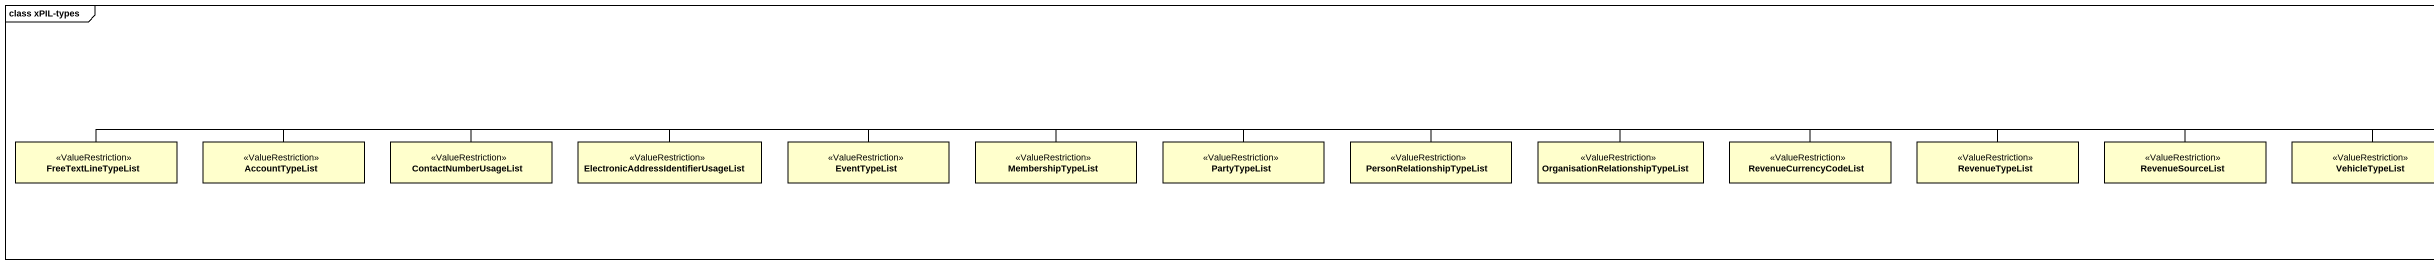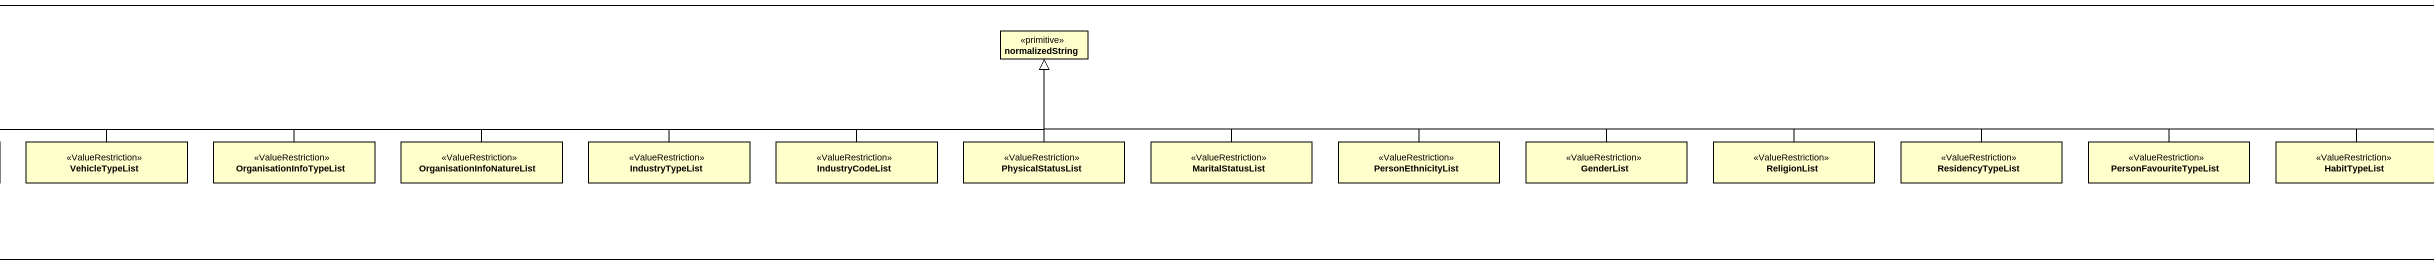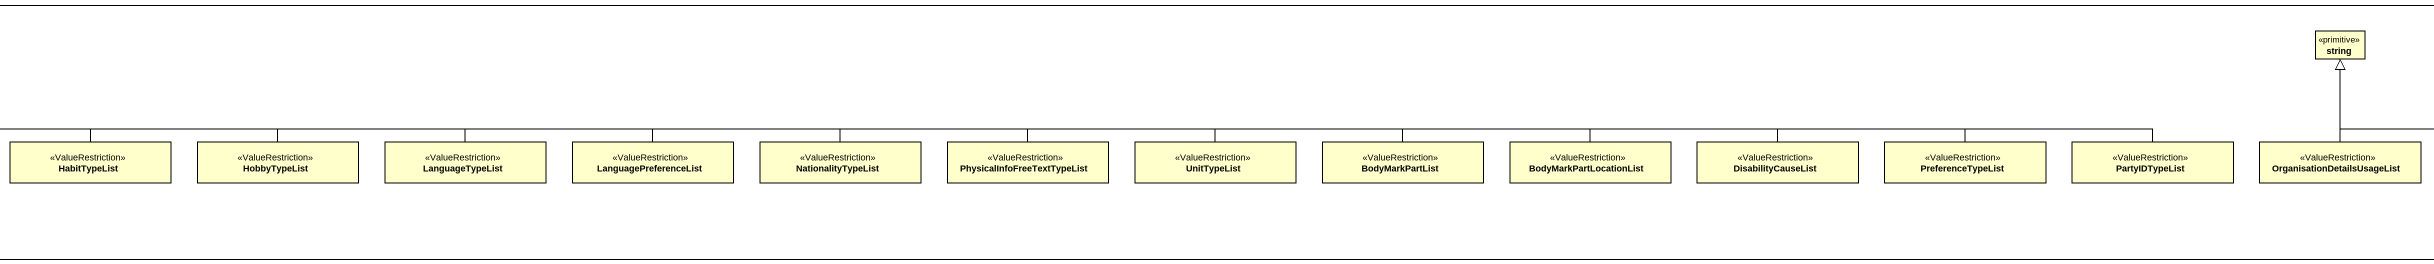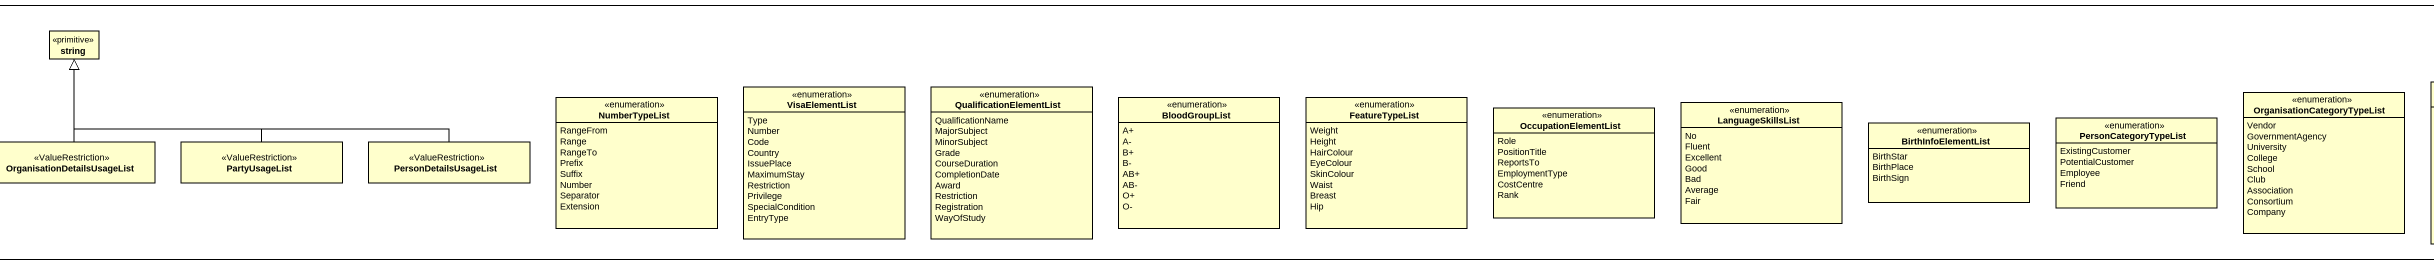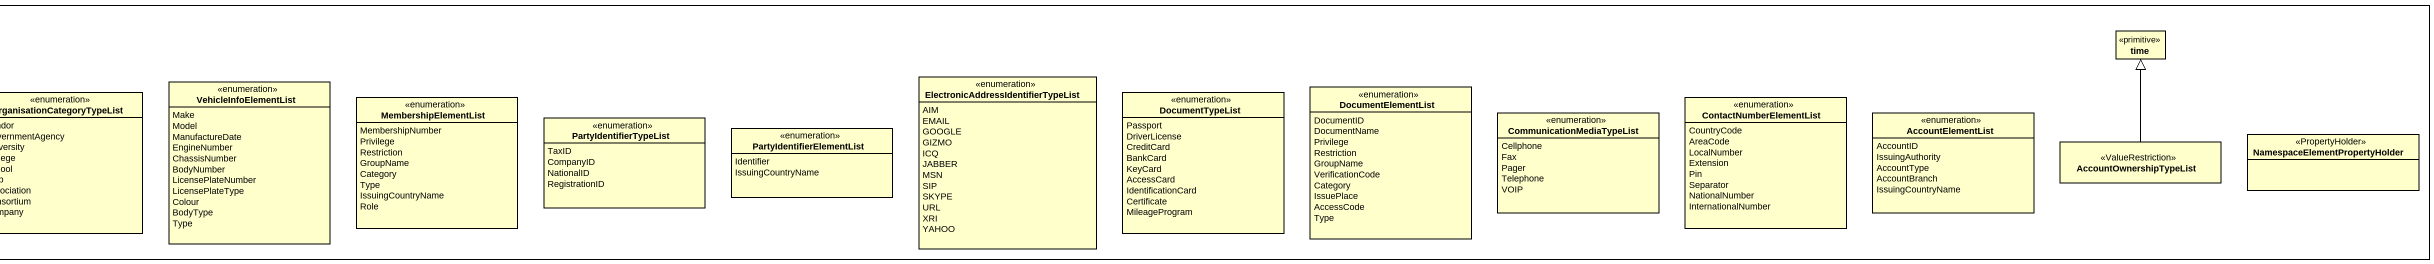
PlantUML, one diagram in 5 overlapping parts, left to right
@startuml
mainframe class xPIL-types
hide circle
hide empty members
class normalizedString <<primitive>>
class string <<primitive>>
class time <<primitive>>
enum VehicleInfoElementList {
  Make
  Model
  ManufactureDate
  EngineNumber
  ChassisNumber
  BodyNumber
  LicensePlateNumber
  LicensePlateType
  Colour
  BodyType
  Type
}
enum "ElectronicAddressIdentifierTypeList" as ElectronicAddressIdentifierT {
  AIM
  EMAIL
  GOOGLE
  GIZMO
  ICQ
  JABBER
  MSN
  SIP
  SKYPE
  URL
  XRI
  YAHOO
}
enum NumberTypeList {
  RangeFrom
  Range
  RangeTo
  Prefix
  Suffix
  Number
  Separator
  Extension
}
enum VisaElementList {
  Type
  Number
  Code
  Country
  IssuePlace
  MaximumStay
  Restriction
  Privilege
  SpecialCondition
  EntryType
}
enum QualificationElementList {
  QualificationName
  MajorSubject
  MinorSubject
  Grade
  CourseDuration
  CompletionDate
  Award
  Restriction
  Registration
  WayOfStudy
}
enum BloodGroupList {
  A+
  A-
  B+
  B-
  AB+
  AB-
  O+
  O-
}
enum FeatureTypeList {
  Weight
  Height
  HairColour
  EyeColour
  SkinColour
  Waist
  Breast
  Hip
}
enum OccupationElementList {
  Role
  PositionTitle
  ReportsTo
  EmploymentType
  CostCentre
  Rank
}
enum LanguageSkillsList {
  No
  Fluent
  Excellent
  Good
  Bad
  Average
  Fair
}
enum PersonCategoryTypeList {
  ExistingCustomer
  PotentialCustomer
  Employee
  Friend
}
enum OrganisationCategoryTypeList {
  Vendor
  GovernmentAgency
  University
  College
  School
  Club
  Association
  Consortium
  Company
}
enum MembershipElementList {
  MembershipNumber
  Privilege
  Restriction
  GroupName
  Category
  Type
  IssuingCountryName
  Role
}
enum PartyIdentifierTypeList {
  TaxID
  CompanyID
  NationalID
  RegistrationID
}
enum DocumentTypeList {
  Passport
  DriverLicense
  CreditCard
  BankCard
  KeyCard
  AccessCard
  IdentificationCard
  Certificate
  MileageProgram
}
enum DocumentElementList {
  DocumentID
  DocumentName
  Privilege
  Restriction
  GroupName
  VerificationCode
  Category
  IssuePlace
  AccessCode
  Type
}
enum CommunicationMediaTypeList {
  Cellphone
  Fax
  Pager
  Telephone
  VOIP
}
enum ContactNumberElementList {
  CountryCode
  AreaCode
  LocalNumber
  Extension
  Pin
  Separator
  NationalNumber
  InternationalNumber
}
enum AccountElementList {
  AccountID
  IssuingAuthority
  AccountType
  AccountBranch
  IssuingCountryName
}
class FreeTextLineTypeList <<ValueRestriction>>
class AccountTypeList <<ValueRestriction>>
class ContactNumberUsageList <<ValueRestriction>>
class "ElectronicAddressIdentifierUsageList" as ElectronicAddressIdentifierU <<ValueRestriction>>
class EventTypeList <<ValueRestriction>>
class MembershipTypeList <<ValueRestriction>>
class PartyTypeList <<ValueRestriction>>
class PersonRelationshipTypeList <<ValueRestriction>>
class "OrganisationRelationshipTypeList" as OrganisationRelationshipType <<ValueRestriction>>
class RevenueCurrencyCodeList <<ValueRestriction>>
class RevenueTypeList <<ValueRestriction>>
class RevenueSourceList <<ValueRestriction>>
class VehicleTypeList <<ValueRestriction>>
class OrganisationInfoTypeList <<ValueRestriction>>
class OrganisationInfoNatureList <<ValueRestriction>>
class IndustryTypeList <<ValueRestriction>>
class IndustryCodeList <<ValueRestriction>>
class PhysicalStatusList <<ValueRestriction>>
class MaritalStatusList <<ValueRestriction>>
class PersonEthnicityList <<ValueRestriction>>
class GenderList <<ValueRestriction>>
class ReligionList <<ValueRestriction>>
class ResidencyTypeList <<ValueRestriction>>
class PersonFavouriteTypeList <<ValueRestriction>>
class HabitTypeList <<ValueRestriction>>
class HobbyTypeList <<ValueRestriction>>
class LanguageTypeList <<ValueRestriction>>
class LanguagePreferenceList <<ValueRestriction>>
class NationalityTypeList <<ValueRestriction>>
class PhysicalInfoFreeTextTypeList <<ValueRestriction>>
class UnitTypeList <<ValueRestriction>>
class BodyMarkPartList <<ValueRestriction>>
class BodyMarkPartLocationList <<ValueRestriction>>
class DisabilityCauseList <<ValueRestriction>>
class PreferenceTypeList <<ValueRestriction>>
class PartyIDTypeList <<ValueRestriction>>
class OrganisationDetailsUsageList <<ValueRestriction>>
class PartyUsageList <<ValueRestriction>>
class PersonDetailsUsageList <<ValueRestriction>>
enum BirthInfoElementList {
  BirthStar
  BirthPlace
  BirthSign
}
enum PartyIdentifierElementList {
  Identifier
  IssuingCountryName
}
class AccountOwnershipTypeList <<ValueRestriction>>
class "NamespaceElementPropertyHolder" as NamespaceElementPropertyHold <<PropertyHolder>>
FreeTextLineTypeList -right-|> normalizedString
AccountTypeList -right-|> normalizedString
ContactNumberUsageList -right-|> normalizedString
ElectronicAddressIdentifierU -right-|> normalizedString
EventTypeList -right-|> normalizedString
MembershipTypeList -right-|> normalizedString
PartyTypeList -right-|> normalizedString
PersonRelationshipTypeList -right-|> normalizedString
OrganisationRelationshipType -right-|> normalizedString
RevenueCurrencyCodeList -right-|> normalizedString
RevenueTypeList -right-|> normalizedString
RevenueSourceList -right-|> normalizedString
VehicleTypeList -right-|> normalizedString
OrganisationInfoTypeList -right-|> normalizedString
OrganisationInfoNatureList -right-|> normalizedString
IndustryTypeList -right-|> normalizedString
IndustryCodeList -up-|> normalizedString
PhysicalStatusList -up-|> normalizedString
MaritalStatusList -up-|> normalizedString
PersonEthnicityList -left-|> normalizedString
GenderList -left-|> normalizedString
ReligionList -left-|> normalizedString
ResidencyTypeList -left-|> normalizedString
PersonFavouriteTypeList -left-|> normalizedString
HabitTypeList -left-|> normalizedString
HobbyTypeList -left-|> normalizedString
LanguageTypeList -left-|> normalizedString
LanguagePreferenceList -left-|> normalizedString
NationalityTypeList -left-|> normalizedString
PhysicalInfoFreeTextTypeList -left-|> normalizedString
UnitTypeList -left-|> normalizedString
BodyMarkPartList -left-|> normalizedString
BodyMarkPartLocationList -left-|> normalizedString
DisabilityCauseList -left-|> normalizedString
PreferenceTypeList -left-|> normalizedString
PartyIDTypeList -left-|> normalizedString
OrganisationDetailsUsageList -up-|> string
PartyUsageList -up-|> string
PersonDetailsUsageList -left-|> string
AccountOwnershipTypeList -up-|> time
@enduml
